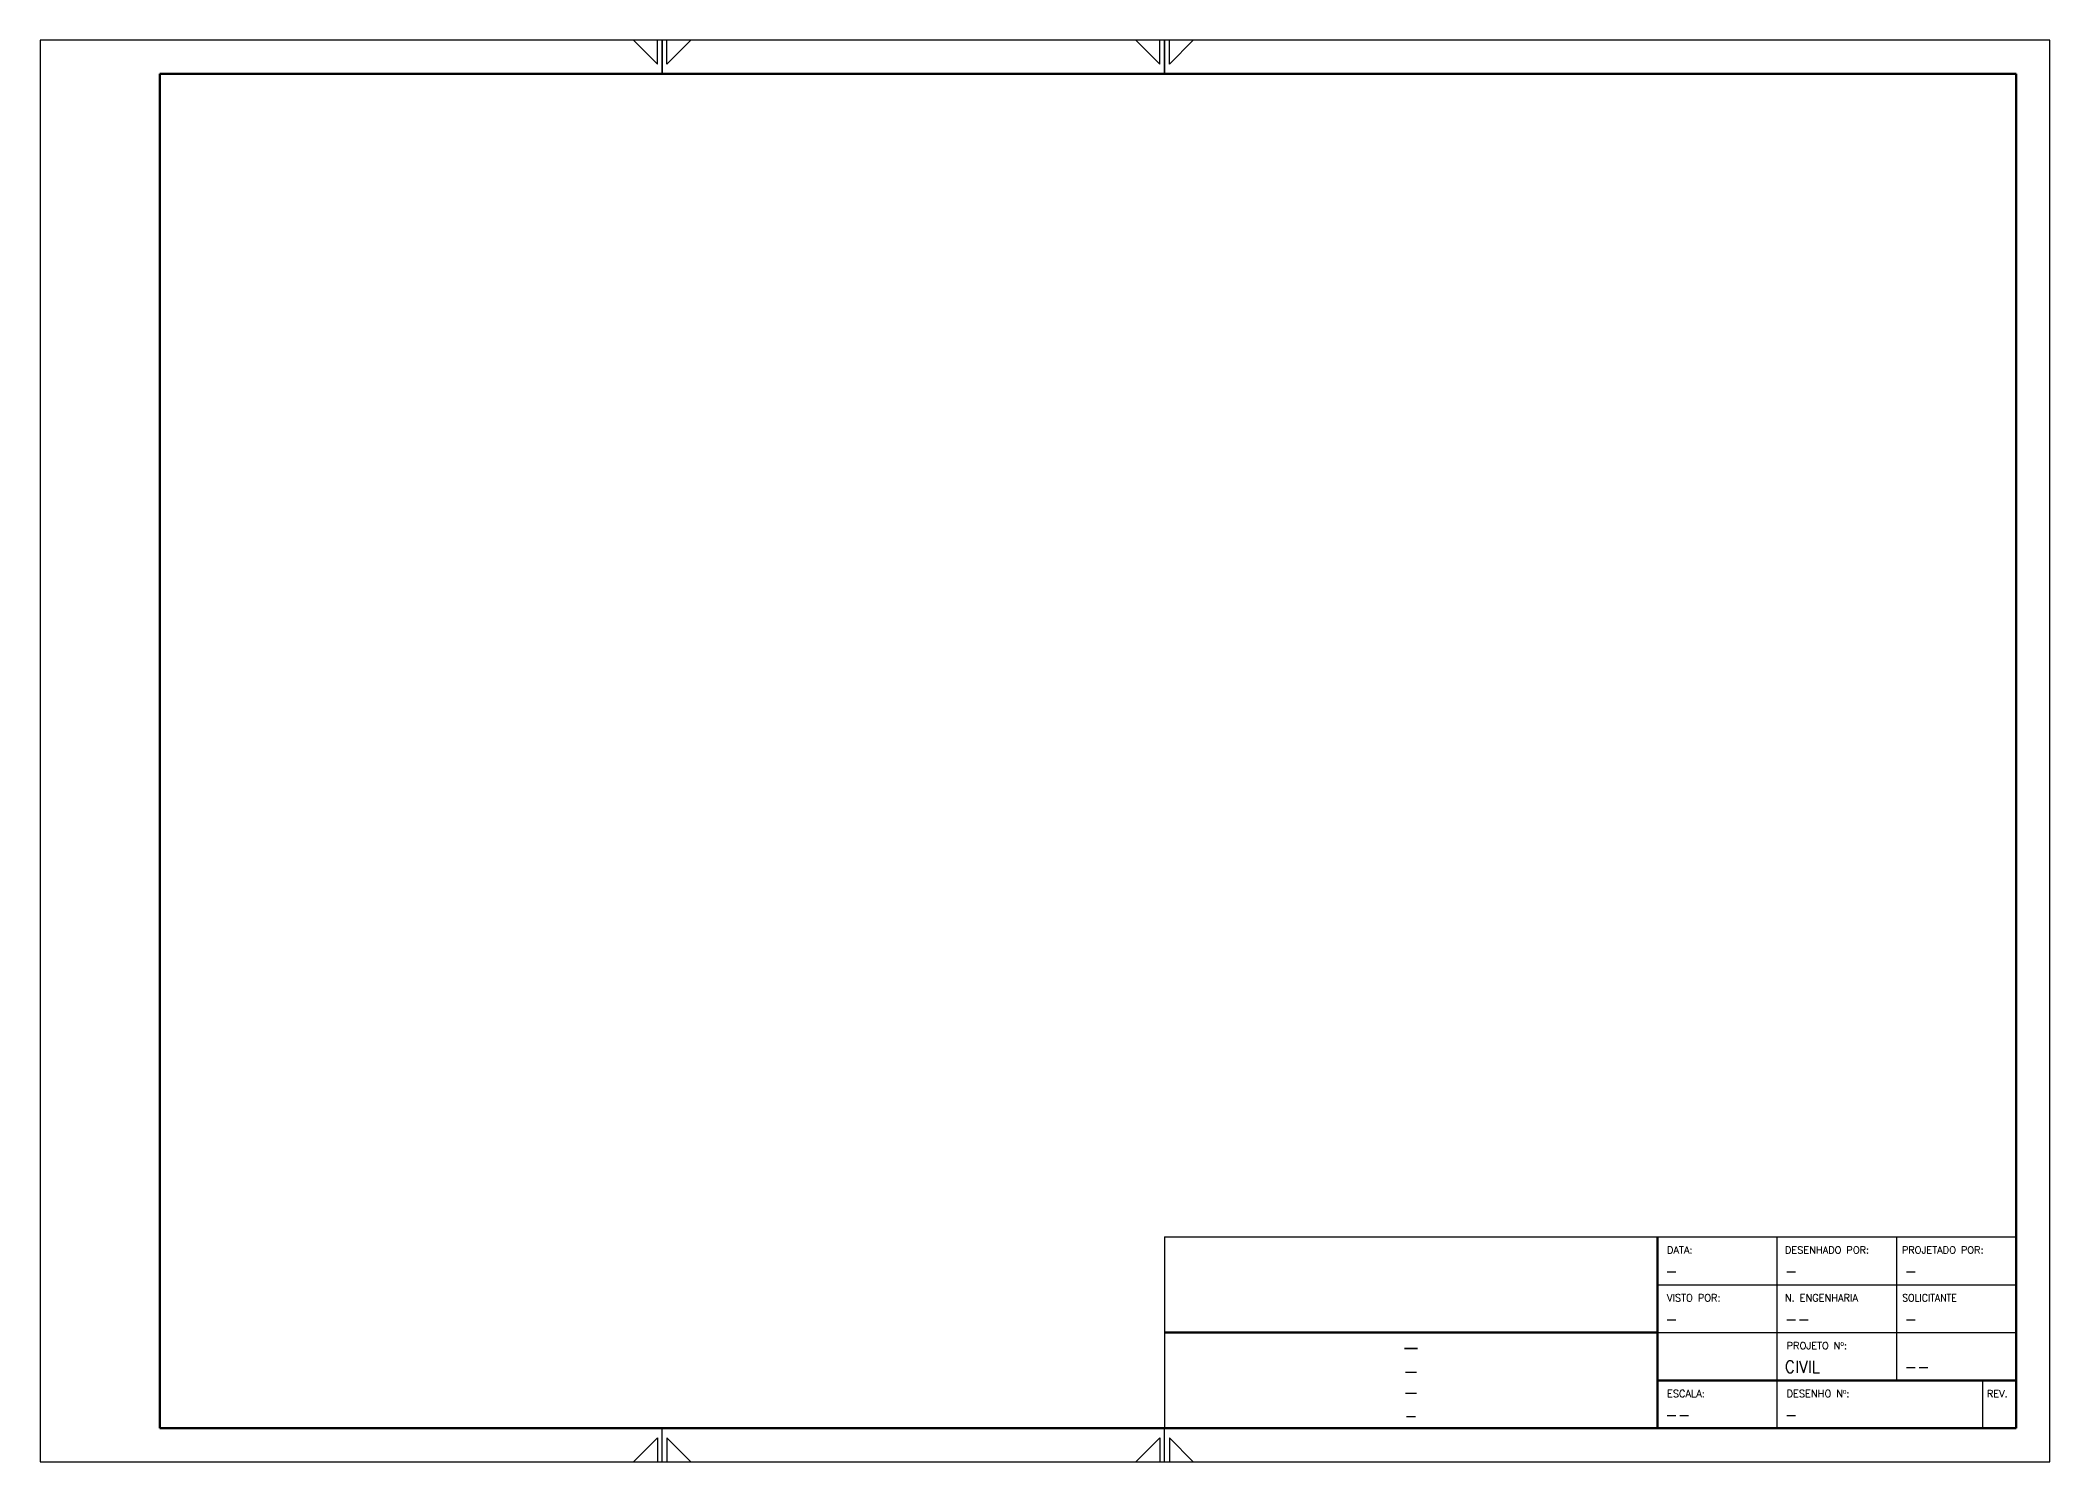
# Paper-space layout 'A3_Landscape' of a CAD drawing. Header units: millimetres. Extents: x 372 to 792, y 102 to 399.
import ezdxf
from ezdxf.enums import TextEntityAlignment as Align

# ---------------------------------------------------------------- set-up
doc = ezdxf.new("R2010")
doc.units = ezdxf.units.MM
doc.header["$LTSCALE"] = 30
for name, color, linetype in [('100CL', 4, 'Continuous'), ('120CL', 4, 'Continuous'), ('175CL', 5, 'Continuous'), ('60CL', 2, 'Continuous'), ('CONT1', 1, 'Continuous'), ('CONT2', 2, 'Continuous'), ('CONT6', 6, 'Continuous')]:
    doc.layers.add(name, color=color, linetype=linetype)
doc.layers.add('CONT5', color=5, linetype='Continuous', lineweight=50)
doc.styles.add('100CL', font='romans.shx', dxfattribs={"height": 12.5})
doc.styles.add('120CL', font='romans.shx', dxfattribs={"height": 15})
doc.styles.add('175CL', font='romans.shx', dxfattribs={"height": 20})
doc.styles.add('60CL', font='romans.shx', dxfattribs={"height": 7.5})

psp = doc.layouts.new('A3_Landscape')

# ---------------------------------------------------------------- linework, layer by layer
at = {"layer": 'CONT1'}
for p, q in [((792.1, 398.79), (372.1, 398.79)), ((372.1, 398.79), (372.1, 101.79)), ((501.1, 393.79), (496.1, 398.79)), ((501.1, 393.79), (496.1, 398.79)), ((501.1, 393.79), (501.1, 398.79)), ((501.1, 393.79), (501.1, 398.79)), ((502.1, 391.79), (502.1, 398.79)), ((502.1, 398.79), (502.1, 391.79)), ((503.1, 393.79), (508.1, 398.79)), ((503.1, 393.79), (503.1, 398.79)), ((503.1, 393.79), (508.1, 398.79)), ((503.1, 393.79), (503.1, 398.79)), ((606.1, 393.79), (601.1, 398.79)), ((606.1, 393.79), (601.1, 398.79)), ((606.1, 393.79), (606.1, 398.79)), ((606.1, 393.79), (606.1, 398.79)), ((607.1, 391.79), (607.1, 398.79)), ((607.1, 398.79), (607.1, 391.79)), ((608.1, 393.79), (613.1, 398.79)), ((608.1, 393.79), (608.1, 398.79)), ((608.1, 393.79), (613.1, 398.79)), ((608.1, 393.79), (608.1, 398.79)), ((792.1, 101.79), (792.1, 398.79)), ((501.1, 106.79), (496.1, 101.79)), ((501.1, 106.79), (496.1, 101.79)), ((501.1, 106.79), (501.1, 101.79)), ((501.1, 106.79), (501.1, 101.79)), ((502.1, 101.79), (502.1, 108.79)), ((503.1, 106.79), (508.1, 101.79)), ((503.1, 106.79), (503.1, 101.79)), ((503.1, 106.79), (508.1, 101.79)), ((503.1, 106.79), (503.1, 101.79)), ((606.1, 106.79), (601.1, 101.79)), ((606.1, 106.79), (601.1, 101.79)), ((606.1, 106.79), (606.1, 101.79)), ((606.1, 106.79), (606.1, 101.79)), ((607.1, 101.79), (607.1, 108.79)), ((608.1, 106.79), (613.1, 101.79)), ((608.1, 106.79), (608.1, 101.79)), ((608.1, 106.79), (613.1, 101.79)), ((608.1, 106.79), (608.1, 101.79)), ((372.1, 101.79), (792.1, 101.79))]:
    psp.add_line(p, q, dxfattribs=at)
at = {"layer": 'CONT2'}
for p, q in [((735.1, 108.79), (735.1, 148.79)), ((760.1, 118.79), (760.1, 148.79)), ((710.1, 138.79), (785.1, 138.79)), ((710.1, 128.79), (785.1, 128.79))]:
    psp.add_line(p, q, dxfattribs=at)
at = {"layer": 'CONT2', "linetype": 'Continuous'}
psp.add_line((778.1, 108.79), (778.1, 118.79), dxfattribs=at)
at = {"layer": 'CONT5'}
for p, q in [((397.1, 391.79), (397.1, 108.79)), ((785.1, 391.79), (397.1, 391.79)), ((785.1, 108.79), (785.1, 391.79)), ((710.1, 108.79), (710.1, 148.79)), ((607.1, 128.79), (710.1, 128.79)), ((710.1, 118.79), (785.1, 118.79)), ((397.1, 108.79), (785.1, 108.79))]:
    psp.add_line(p, q, dxfattribs=at)
at = {"layer": 'CONT6'}
for q in [(785.1, 148.79), (607.1, 108.79)]:
    psp.add_line((607.1, 148.79), q, dxfattribs=at)

# ---------------------------------------------------------------- texts
at = {"layer": '100CL', "ltscale": 0.95, "style": '100CL', "width": 0.95}
for s, p in [('-', (711.73, 140.4)), ('-', (736.73, 140.4)), ('-', (761.73, 140.4)), ('-', (711.73, 130.4)), ('--', (736.73, 130.4)), ('-', (761.73, 130.4)), ('CIVIL', (736.73, 120.4)), ('--', (761.73, 120.4)), ('--', (711.73, 110.4)), ('-', (736.73, 110.4))]:
    psp.add_text(s, height=2.5, dxfattribs=at).set_placement(p)
at = {"layer": '100CL', "linetype": 'Continuous', "style": '100CL'}
psp.add_text('-', height=2.5, dxfattribs=at).set_placement((658.6, 110.16), align=Align.CENTER)
at = {"layer": '120CL', "linetype": 'Continuous', "style": '120CL'}
for p in [(658.6, 119.22), (658.6, 114.84)]:
    psp.add_text('-', height=3, dxfattribs=at).set_placement(p, align=Align.CENTER)
at = {"layer": '175CL', "color": 5, "linetype": 'Continuous', "style": '175CL'}
psp.add_text('-', height=3.5, dxfattribs=at).set_placement((658.6, 123.98), align=Align.CENTER)
at = {"layer": '60CL', "style": '60CL'}
for s, p in [('DATA:', (712.1, 145.29)), ('DESENHADO POR:', (736.73, 145.29)), ('PROJETADO POR:', (761.17, 145.29)), ('VISTO POR:', (712.1, 135.29)), ('N. ENGENHARIA', (736.73, 135.29)), ('PROJETO Nº:', (737.1, 125.29)), ('ESCALA:', (712.1, 115.29)), ('DESENHO Nº:', (737.1, 115.29)), ('REV.', (778.96, 115.28))]:
    psp.add_text(s, height=1.5, dxfattribs=at).set_placement(p)
at = {"layer": '60CL', "style": '60CL', "width": 0.95}
psp.add_text('SOLICITANTE', height=1.5, dxfattribs=at).set_placement((761.26, 135.29))

doc.saveas('drawing.dxf')
